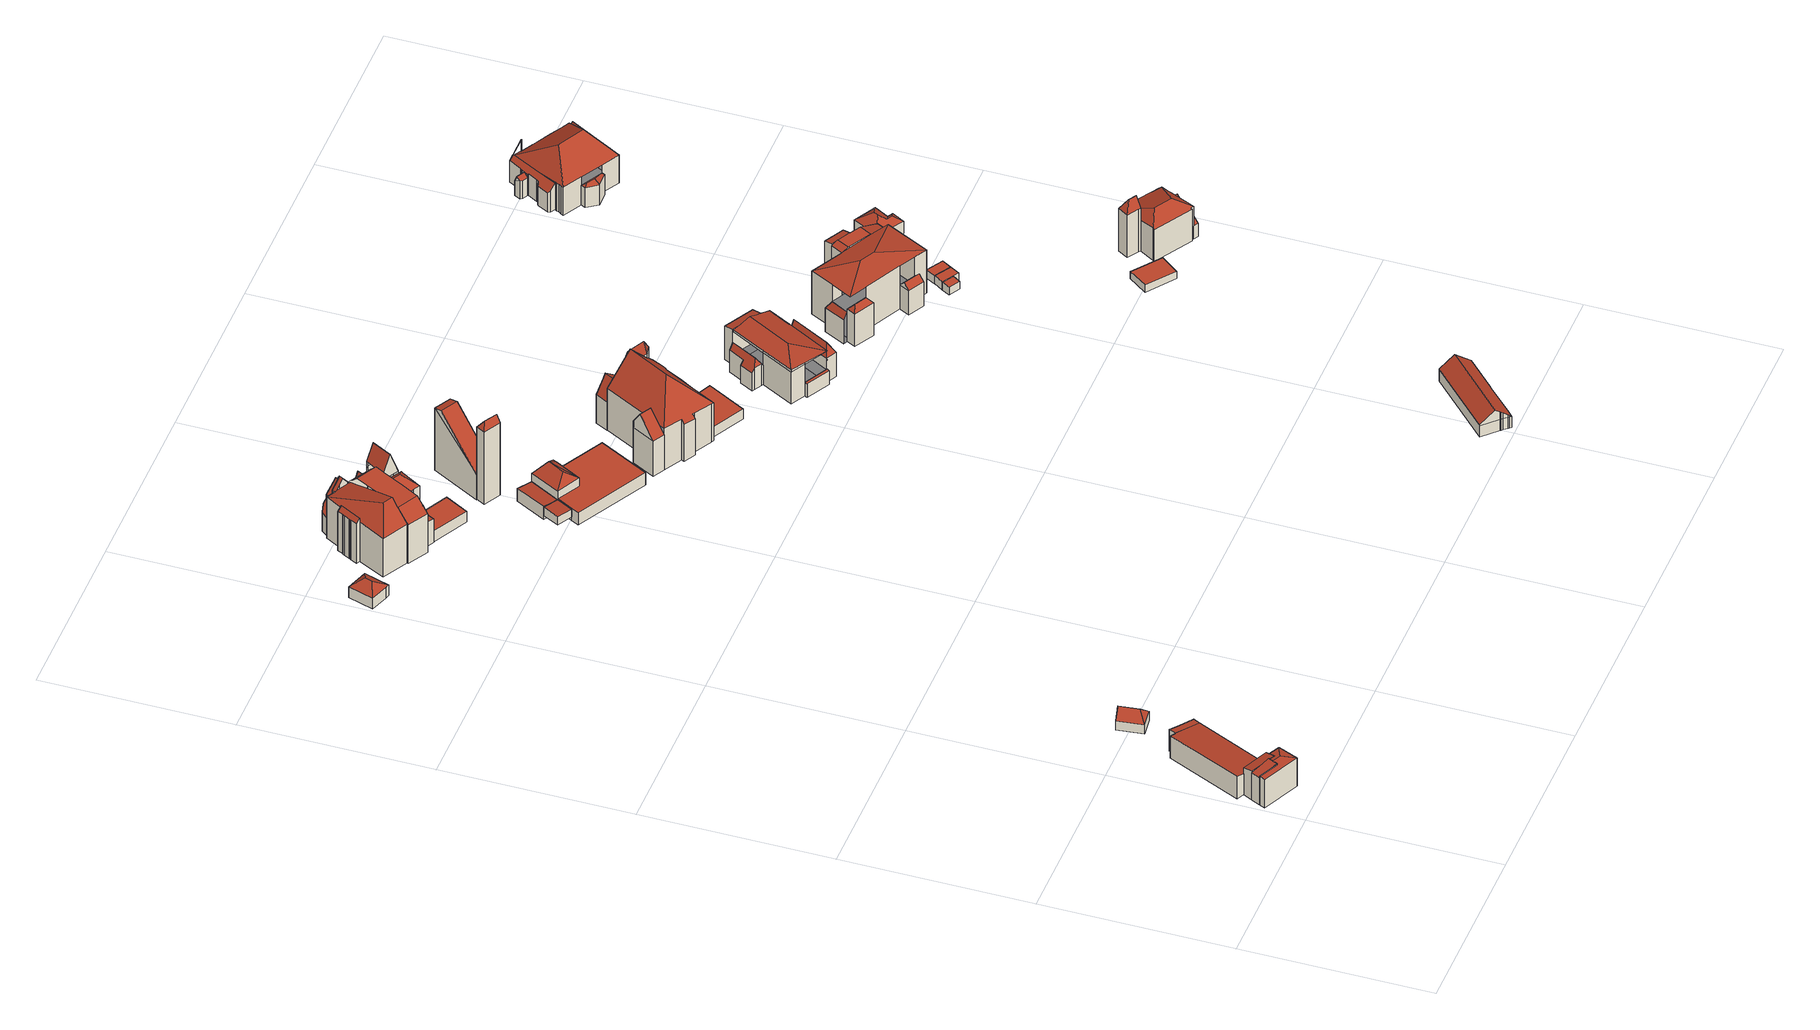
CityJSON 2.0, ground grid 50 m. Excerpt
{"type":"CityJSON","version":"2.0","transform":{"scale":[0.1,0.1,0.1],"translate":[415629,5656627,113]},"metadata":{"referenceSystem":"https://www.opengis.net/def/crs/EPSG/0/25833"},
"CityObjects":{
"building1":{"type":"Building","attributes":{"Dachtyp_tdc":"tdcFreeFormRoof","Gemeindeschluessel":14612000,"Dachneigung":12.45,"QualitaetDacherkennung":64,"Geometrietyp2DReferenz":"3000","measuredHeight":9.25,"function":"31001_9998","roofType":"5000"},"geometry":[{"type":"Solid","lod":"2","boundaries":[[[[0,1,2,3]],[[1,4,5,2]],[[4,6,7,5]],[[6,8,9,7]],[[8,10,11,9]],[[10,12,13,11]],[[12,14,15,13]],[[14,0,3,15]],[[14,12,16,17]],[[16,10,8,6,18,17]],[[14,17,18,4,1,0]],[[6,4,18]],[[12,10,16]],[[3,2,5,7,9,11,13,15]]]],"semantics":{"surfaces":[{"type":"WallSurface"},{"type":"RoofSurface"},{"type":"GroundSurface"}],"values":[[0,0,0,0,0,0,0,0,1,1,1,0,0,2]]}}]},
"building2":{"type":"Building","attributes":{"Gemeindeschluessel":14612000,"Geometrietyp2DReferenz":"3000","function":"31001_9998","roofType":"9999"},"children":["building2-1","building2-2","building2-3","building2-4"]},
"building2-1":{"type":"BuildingPart","attributes":{"Dachtyp_tdc":"tdcPolyFlatRoof","Dachneigung":11.92,"QualitaetDacherkennung":68,"Geometrietyp2DReferenz":"3000","measuredHeight":6.89,"roofType":"2100"},"parents":["building2"],"geometry":[{"type":"MultiSurface","lod":"2","boundaries":[[[19,20,21,22]],[[20,23,24,21]],[[23,25,26,24]],[[27,28,29,30]],[[28,31,32,29]],[[31,28,27,25,23,20,19]],[[22,21,24,26,30,29,32]]],"semantics":{"surfaces":[{"type":"WallSurface"},{"type":"RoofSurface"},{"type":"GroundSurface"}],"values":[0,0,0,0,0,1,2]}}]},
"building2-2":{"type":"BuildingPart","attributes":{"Dachtyp_tdc":"tdcPolyFlatRoof","Dachneigung":8.16,"QualitaetDacherkennung":62,"Geometrietyp2DReferenz":"3000","measuredHeight":9.21,"roofType":"2100"},"parents":["building2"],"geometry":[{"type":"MultiSurface","lod":"2","boundaries":[[[33,34,5,7,6]],[[34,35,2,5]],[[35,36,37,2]],[[35,34,33,38,36]],[[37,7,5,2]]],"semantics":{"surfaces":[{"type":"WallSurface"},{"type":"RoofSurface"},{"type":"GroundSurface"}],"values":[0,0,0,1,2]}}]},
"building2-3":{"type":"BuildingPart","attributes":{"Dachtyp_tdc":"tdcPolyFlatRoof","Dachneigung":11.84,"QualitaetDacherkennung":42,"Geometrietyp2DReferenz":"3000","measuredHeight":6.56,"roofType":"2100"},"parents":["building2"],"geometry":[{"type":"MultiSurface","lod":"2","boundaries":[[[39,40,41,26,25]],[[40,42,43,41]],[[42,44,45,43]],[[44,27,30,45]],[[27,44,42,40,39]],[[26,41,43,45,30]]],"semantics":{"surfaces":[{"type":"WallSurface"},{"type":"RoofSurface"},{"type":"GroundSurface"}],"values":[0,0,0,0,1,2]}}]},
"building2-4":{"type":"BuildingPart","attributes":{"Dachtyp_tdc":"tdcPolyFlatRoof","Dachneigung":13.19,"QualitaetDacherkennung":49,"Geometrietyp2DReferenz":"3000","measuredHeight":8.92,"roofType":"2100"},"parents":["building2"],"geometry":[{"type":"MultiSurface","lod":"2","boundaries":[[[46,47,19,22,37,36]],[[48,10,11,32,31]],[[10,8,9,11]],[[8,6,7,9]],[[6,8,10,48,47,46,38]],[[37,22,32,11,9,7]]],"semantics":{"surfaces":[{"type":"WallSurface"},{"type":"RoofSurface"},{"type":"GroundSurface"}],"values":[0,0,0,0,1,2]}}]},
"building3":{"type":"Building","attributes":{"Dachtyp_tdc":"tdcHipAndGableRoof","Gemeindeschluessel":14612000,"Dachneigung":43.03,"QualitaetDacherkennung":36,"Geometrietyp2DReferenz":"3000","measuredHeight":5.16,"function":"31001_9998","roofType":"5000"},"geometry":[{"type":"Solid","lod":"2","boundaries":[[[[49,50,51,52]],[[50,53,54,51]],[[53,55,56,54]],[[55,49,52,56]],[[53,50,57]],[[49,55,58]],[[50,49,58,57]],[[55,53,57,58]],[[52,51,54,56]]]],"semantics":{"surfaces":[{"type":"WallSurface"},{"type":"RoofSurface"},{"type":"GroundSurface"}],"values":[[0,0,0,0,1,0,1,1,2]]}}]},
"building4":{"type":"Building","attributes":{"Dachtyp_tdc":"tdcHipRoof","Gemeindeschluessel":14612000,"Dachneigung":31.73,"QualitaetDacherkennung":60,"Geometrietyp2DReferenz":"3000","measuredHeight":5.17,"function":"31001_9998","roofType":"3200"},"geometry":[{"type":"Solid","lod":"2","boundaries":[[[[59,60,61,62]],[[60,63,64,61]],[[63,65,66,64]],[[65,67,68,66]],[[67,59,62,68]],[[59,67,69]],[[65,63,60,70]],[[67,65,70,69]],[[60,59,69,70]],[[62,61,64,66,68]]]],"semantics":{"surfaces":[{"type":"WallSurface"},{"type":"RoofSurface"},{"type":"GroundSurface"}],"values":[[0,0,0,0,0,1,1,1,1,2]]}}]},
"building5":{"type":"Building","attributes":{"Gemeindeschluessel":14612000,"Geometrietyp2DReferenz":"3000","function":"31001_9998","roofType":"9999"},"children":["building5-1","building5-2","building5-3","building5-4","building5-5","building5-6","building5-7"]},
"building5-1":{"type":"BuildingPart","attributes":{"Dachtyp_tdc":"tdcGableRoof","Dachneigung":69.53,"QualitaetDacherkennung":12,"Geometrietyp2DReferenz":"3000","measuredHeight":19.55,"roofType":"3100"},"parents":["building5"],"geometry":[{"type":"MultiSurface","lod":"2","boundaries":[[[71,72,73]],[[71,74,75,72]],[[74,76,77,75]],[[76,78,79,77]],[[78,80,81,82,83,79]],[[84,85,80,78,76]],[[86,85,84,87,88,89,90]],[[71,88,87,74]],[[74,87,84,76]],[[80,85,86,91]],[[92,93,72,75,77,79,83]]],"semantics":{"surfaces":[{"type":"WallSurface"},{"type":"RoofSurface"},{"type":"GroundSurface"}],"values":[0,0,0,0,0,1,1,0,0,0,2]}}]},
"building5-2":{"type":"BuildingPart","attributes":{"Dachtyp_tdc":"tdcCutGableRoof","Dachneigung":0.706,"QualitaetDacherkennung":50,"Geometrietyp2DReferenz":"3000","measuredHeight":15.36,"roofType":"9999"},"parents":["building5"],"geometry":[{"type":"MultiSurface","lod":"2","boundaries":[[[94,95,96,97,98]],[[95,99,100,96]],[[99,101,102,100]],[[101,103,104,105,102]],[[106,107,108,109]],[[107,73,72,108]],[[110,89,111,73,107,106,112,113]],[[114,103,101,99,95,94,115]],[[113,116,117,118,114,115,119,120,110]],[[121,97,96,100,102,105,122,123,124,125,109,108,72,93,92,126]]],"semantics":{"surfaces":[{"type":"WallSurface"},{"type":"RoofSurface"},{"type":"GroundSurface"}],"values":[0,0,0,0,0,0,1,1,1,2]}}]},
"building5-3":{"type":"BuildingPart","attributes":{"Dachtyp_tdc":"tdcGableRoof","Dachneigung":50.79,"QualitaetDacherkennung":46,"Geometrietyp2DReferenz":"3000","measuredHeight":15.34,"roofType":"3100"},"parents":["building5"],"geometry":[{"type":"MultiSurface","lod":"2","boundaries":[[[127,128,129,130]],[[128,131,132,129]],[[131,133,134,132]],[[133,135,108,134]],[[135,136,106,109,108]],[[131,128,127,137,138]],[[138,139,140,112,136,135,133,131]],[[109,125,141,130,129,132,134,108]]],"semantics":{"surfaces":[{"type":"WallSurface"},{"type":"RoofSurface"},{"type":"GroundSurface"}],"values":[0,0,0,0,0,1,1,2]}}]},
"building5-4":{"type":"BuildingPart","attributes":{"Dachtyp_tdc":"tdcPolyFlatRoof","Dachneigung":2.62,"QualitaetDacherkennung":52,"Geometrietyp2DReferenz":"3000","measuredHeight":7.42,"roofType":"2100"},"parents":["building5"],"geometry":[{"type":"MultiSurface","lod":"2","boundaries":[[[142,143,96,144]],[[143,98,97,96]],[[145,142,144,146]],[[145,147,148,98,143,142]],[[144,96,97,121,126,146]]],"semantics":{"surfaces":[{"type":"WallSurface"},{"type":"RoofSurface"},{"type":"GroundSurface"}],"values":[0,0,0,1,2]}}]},
"building5-5":{"type":"BuildingPart","attributes":{"Dachtyp_tdc":"tdcPolyFlatRoof","Dachneigung":44.47,"QualitaetDacherkennung":53,"Geometrietyp2DReferenz":"3000","measuredHeight":13.18,"roofType":"2100"},"parents":["building5"],"geometry":[{"type":"MultiSurface","lod":"2","boundaries":[[[149,150,151]],[[152,153,154,155,156]],[[153,157,158,154]],[[157,159,160,158]],[[159,161,162,160]],[[161,163,164,162]],[[163,165,166,164]],[[165,167,168,166]],[[167,169,170,168]],[[169,149,151,170]],[[169,167,165,163,161,159,157,153,152,149]],[[151,155,154,158,160,162,164,166,168,170]]],"semantics":{"surfaces":[{"type":"WallSurface"},{"type":"RoofSurface"},{"type":"GroundSurface"}],"values":[0,0,0,0,0,0,0,0,0,0,1,2]}}]},
"building5-6":{"type":"BuildingPart","attributes":{"Dachtyp_tdc":"tdcHipAndGableRoof","Dachneigung":16.32,"QualitaetDacherkennung":38,"Geometrietyp2DReferenz":"3000","measuredHeight":16.94,"roofType":"5000"},"parents":["building5"],"geometry":[{"type":"MultiSurface","lod":"2","boundaries":[[[104,171,172,105]],[[171,156,155,172]],[[150,173,174,151]],[[173,175,176,174]],[[175,177,127,130,176]],[[173,150,156,171,178]],[[171,104,179,118,180,178]],[[180,116,181,182,139,183,137,177,175,173,178]],[[125,124,123,122,105,172,155,151,174,176,130,141]]],"semantics":{"surfaces":[{"type":"WallSurface"},{"type":"RoofSurface"},{"type":"GroundSurface"}],"values":[0,0,0,0,0,1,1,1,2]}}]},
"building5-7":{"type":"BuildingPart","attributes":{"Dachtyp_tdc":"tdcHipAndGableRoof","Dachneigung":44.19,"QualitaetDacherkennung":51,"Geometrietyp2DReferenz":"3000","measuredHeight":15.22,"roofType":"5000"},"parents":["building5"],"geometry":[{"type":"MultiSurface","lod":"2","boundaries":[[[82,184,185,83]],[[184,186,187,185]],[[186,188,189,187]],[[188,190,145,146,189]],[[188,191,192,193]],[[81,194,195,193,192]],[[190,188,193,195,196]],[[82,81,192,184]],[[184,192,191,186]],[[186,191,188]],[[83,185,187,189,146,126,92]]],"semantics":{"surfaces":[{"type":"WallSurface"},{"type":"RoofSurface"},{"type":"GroundSurface"}],"values":[0,0,0,0,1,1,1,0,0,0,2]}}]},
"building6":{"type":"Building","attributes":{"Dachtyp_tdc":"tdcPolyFlatRoof","Gemeindeschluessel":14612000,"Dachneigung":0,"QualitaetDacherkennung":77,"Geometrietyp2DReferenz":"3000","measuredHeight":3.38,"function":"31001_9998","roofType":"1000"},"geometry":[{"type":"Solid","lod":"2","boundaries":[[[[197,198,199,200]],[[198,201,202,199]],[[201,203,204,202]],[[203,205,206,204]],[[205,197,200,206]],[[205,203,201,198,197]],[[200,199,202,204,206]]]],"semantics":{"surfaces":[{"type":"WallSurface"},{"type":"RoofSurface"},{"type":"GroundSurface"}],"values":[[0,0,0,0,0,1,2]]}}]},
"building7":{"type":"Building","attributes":{"Dachtyp_tdc":"tdcPolyFlatRoof","Gemeindeschluessel":14612000,"Dachneigung":3.01,"QualitaetDacherkennung":54,"Geometrietyp2DReferenz":"3000","measuredHeight":2.58,"function":"31001_9998","roofType":"2100"},"geometry":[{"type":"Solid","lod":"2","boundaries":[[[[207,208,209,210]],[[208,211,212,209]],[[211,213,214,212]],[[213,207,210,214]],[[213,211,208,207]],[[210,209,212,214]]]],"semantics":{"surfaces":[{"type":"WallSurface"},{"type":"RoofSurface"},{"type":"GroundSurface"}],"values":[[0,0,0,0,1,2]]}}]},
"building8":{"type":"Building","attributes":{"Gemeindeschluessel":14612000,"Geometrietyp2DReferenz":"3000","function":"31001_9998","roofType":"9999"},"children":["building8-1","building8-2"]},
"building8-1":{"type":"BuildingPart","attributes":{"Dachtyp_tdc":"tdcGableRoof","Dachneigung":63.78,"QualitaetDacherkennung":13,"Geometrietyp2DReferenz":"3000","measuredHeight":8.14,"roofType":"3100"},"parents":["building8"],"geometry":[{"type":"MultiSurface","lod":"2","boundaries":[[[215,216,217,218]],[[216,219,220,217]],[[219,221,222,220]],[[221,223,77,222]],[[223,224,225,77]],[[224,226,75,225]],[[226,227,72,75]],[[227,228,229,72]],[[224,223,221,219]],[[219,216,215,228,227,226,224]],[[229,218,217,220,222,77,225,75,72]]],"semantics":{"surfaces":[{"type":"WallSurface"},{"type":"RoofSurface"},{"type":"GroundSurface"}],"values":[0,0,0,0,0,0,0,0,1,1,2]}}]},
"building8-2":{"type":"BuildingPart","attributes":{"Dachtyp_tdc":"tdcFreeFormRoof","Dachneigung":56.86,"QualitaetDacherkennung":1,"Geometrietyp2DReferenz":"3000","measuredHeight":12.58,"roofType":"5000"},"parents":["building8"],"geometry":[{"type":"MultiSurface","lod":"2","boundaries":[[[230,231,232,233]],[[231,234,215,218,232]],[[235,236,108,229,228]],[[236,237,134,108]],[[237,238,239,134]],[[238,240,129,239]],[[240,241,130,129]],[[241,242,176,130]],[[242,243,244,176]],[[243,245,246,244]],[[245,247,248,246]],[[247,249,250,248]],[[249,251,252,250]],[[251,253,254,252]],[[253,255,256,254]],[[255,257,258,256]],[[257,259,260,258]],[[259,261,262,260]],[[261,230,233,262]],[[257,255,253,251,249,247,245,243,242,241,240,238]],[[238,237,236,235,234,231,230,261,259,257]],[[233,232,218,229,108,134,239,129,130,176,244,246,248,250,252,254,256,258,260,262]]],"semantics":{"surfaces":[{"type":"WallSurface"},{"type":"RoofSurface"},{"type":"GroundSurface"}],"values":[0,0,0,0,0,0,0,0,0,0,0,0,0,0,0,0,0,0,0,1,1,2]}}]},
"building9":{"type":"Building","attributes":{"Dachtyp_tdc":"tdcPolyFlatRoof","Gemeindeschluessel":14612000,"Dachneigung":4.64,"QualitaetDacherkennung":50,"Geometrietyp2DReferenz":"3000","measuredHeight":3.88,"function":"31001_9998","roofType":"2100"},"geometry":[{"type":"Solid","lod":"2","boundaries":[[[[263,264,265,266]],[[264,267,268,265]],[[267,269,270,268]],[[269,263,266,270]],[[269,267,264,263]],[[266,265,268,270]]]],"semantics":{"surfaces":[{"type":"WallSurface"},{"type":"RoofSurface"},{"type":"GroundSurface"}],"values":[[0,0,0,0,1,2]]}}]},
"building10":{"type":"Building","attributes":{"Dachtyp_tdc":"tdcFreeFormRoof","Gemeindeschluessel":14612000,"Dachneigung":56.1,"QualitaetDacherkennung":9,"Geometrietyp2DReferenz":"3000","measuredHeight":24.21,"function":"31001_9998","roofType":"5000"},"geometry":[{"type":"Solid","lod":"2","boundaries":[[[[271,272,273,274]],[[272,275,276,273]],[[275,277,278,276]],[[277,271,274,278]],[[279,280,277,275]],[[279,275,272]],[[280,279,272,271]],[[280,271,277]],[[274,273,276,278]]]],"semantics":{"surfaces":[{"type":"WallSurface"},{"type":"RoofSurface"},{"type":"GroundSurface"}],"values":[[0,0,0,0,1,0,1,1,2]]}}]},
"building11":{"type":"Building","attributes":{"Dachtyp_tdc":"tdcFreeFormRoof","Gemeindeschluessel":14612000,"Dachneigung":34.62,"QualitaetDacherkennung":81,"Geometrietyp2DReferenz":"3000","measuredHeight":8.63,"function":"31001_9998","roofType":"5000"},"geometry":[{"type":"Solid","lod":"2","boundaries":[[[[281,282,270,266]],[[282,283,284,270]],[[283,285,286,284]],[[285,287,288,286]],[[287,281,266,288]],[[283,282,289]],[[287,290,281]],[[290,289,282,281]],[[289,285,283]],[[289,287,285]],[[287,289,290]],[[266,270,284,286,288]]]],"semantics":{"surfaces":[{"type":"WallSurface"},{"type":"RoofSurface"},{"type":"GroundSurface"}],"values":[[0,0,0,0,0,1,1,1,1,1,1,2]]}}]},
"building12":{"type":"Building","attributes":{"Dachtyp_tdc":"tdcPolyFlatRoof","Gemeindeschluessel":14612000,"Dachneigung":0,"QualitaetDacherkennung":87,"Geometrietyp2DReferenz":"3000","measuredHeight":3.81,"function":"31001_9998","roofType":"1000"},"geometry":[{"type":"Solid","lod":"2","boundaries":[[[[291,292,293,294]],[[292,295,296,293]],[[295,297,298,296]],[[297,299,300,298]],[[299,301,302,300]],[[301,303,304,302]],[[303,291,294,304]],[[303,301,299,297,295,292,291]],[[294,293,296,298,300,302,304]]]],"semantics":{"surfaces":[{"type":"WallSurface"},{"type":"RoofSurface"},{"type":"GroundSurface"}],"values":[[0,0,0,0,0,0,0,1,2]]}}]},
"building13":{"type":"Building","attributes":{"Dachtyp_tdc":"tdcGableRoof","Gemeindeschluessel":14612000,"Dachneigung":44.16,"QualitaetDacherkennung":6,"Geometrietyp2DReferenz":"3000","measuredHeight":19.71,"function":"31001_9998","roofType":"3100"},"geometry":[{"type":"Solid","lod":"2","boundaries":[[[[305,306,307,308]],[[306,309,310,307]],[[309,311,312,310]],[[311,305,308,312]],[[309,306,313]],[[305,311,314]],[[306,305,314,313]],[[311,309,313,314]],[[308,307,310,312]]]],"semantics":{"surfaces":[{"type":"WallSurface"},{"type":"RoofSurface"},{"type":"GroundSurface"}],"values":[[0,0,0,0,0,0,1,1,2]]}}]},
"building14":{"type":"Building","attributes":{"Gemeindeschluessel":14612000,"Geometrietyp2DReferenz":"3000","function":"31001_9998","roofType":"9999"},"children":["building14-1","building14-2"]},
"building14-1":{"type":"BuildingPart","attributes":{"Dachtyp_tdc":"tdcGableRoof","Dachneigung":48.85,"QualitaetDacherkennung":48,"Geometrietyp2DReferenz":"3000","measuredHeight":16.24,"roofType":"3100"},"parents":["building14"],"geometry":[{"type":"MultiSurface","lod":"2","boundaries":[[[315,316,317,318]],[[316,319,320,317]],[[319,321,322,320]],[[323,324,325,326]],[[324,316,315,327,325]],[[319,323,326,321]],[[316,324,323,319]],[[322,318,317,320]]],"semantics":{"surfaces":[{"type":"WallSurface"},{"type":"RoofSurface"},{"type":"GroundSurface"}],"values":[0,0,0,1,1,0,0,2]}}]},
"building14-2":{"type":"BuildingPart","attributes":{"Dachtyp_tdc":"tdcHipAndGableRoof","Dachneigung":46.84,"QualitaetDacherkennung":44,"Geometrietyp2DReferenz":"3000","measuredHeight":20.77,"roofType":"5000"},"parents":["building14"],"geometry":[{"type":"MultiSurface","lod":"2","boundaries":[[[328,329,330,331]],[[329,332,333,330]],[[332,334,335,333]],[[334,336,337,335]],[[336,338,339,337]],[[338,340,341,339]],[[340,342,343,341]],[[342,344,345,343]],[[344,346,347,345]],[[346,348,349,347]],[[348,350,351,349]],[[350,352,353,351]],[[352,354,355,353]],[[354,356,357,355]],[[356,358,359,357]],[[358,360,361,359]],[[360,362,363,361]],[[362,364,365,363]],[[364,366,318,365]],[[366,315,318]],[[326,328,331,322,321]],[[366,364,362,360,358,356,354,352,367]],[[352,350,348,346,344,342,340,338,336,334,332,329,367]],[[329,328,326,327,366,367]],[[331,330,333,335,337,339,341,343,345,347,349,351,353,355,357,359,361,363,365,318,322]]],"semantics":{"surfaces":[{"type":"WallSurface"},{"type":"RoofSurface"},{"type":"GroundSurface"}],"values":[0,0,0,0,0,0,0,0,0,0,0,0,0,0,0,0,0,0,0,0,0,1,1,1,2]}}]},
"building15":{"type":"Building","attributes":{"Dachtyp_tdc":"tdcPolyFlatRoof","Gemeindeschluessel":14612000,"Dachneigung":0,"QualitaetDacherkennung":70,"Geometrietyp2DReferenz":"3000","measuredHeight":3,"function":"31001_9998","roofType":"1000"},"geometry":[{"type":"Solid","lod":"2","boundaries":[[[[368,369,370,371]],[[369,372,373,370]],[[372,374,375,373]],[[374,376,377,375]],[[376,368,371,377]],[[376,374,372,369,368]],[[371,370,373,375,377]]]],"semantics":{"surfaces":[{"type":"WallSurface"},{"type":"RoofSurface"},{"type":"GroundSurface"}],"values":[[0,0,0,0,0,1,2]]}}]},
"building16":{"type":"Building","attributes":{"Gemeindeschluessel":14612000,"Geometrietyp2DReferenz":"3000","function":"31001_9998","roofType":"9999"},"children":["building16-1","building16-2","building16-3"]},
"building16-1":{"type":"BuildingPart","attributes":{"Dachtyp_tdc":"tdcGableRoof","Dachneigung":60.28,"QualitaetDacherkennung":3,"Geometrietyp2DReferenz":"3000","measuredHeight":13.81,"roofType":"3100"},"parents":["building16"],"geometry":[{"type":"MultiSurface","lod":"2","boundaries":[[[378,379,380,381,382]],[[383,384,385,386,387,388,389,390]],[[378,391,384,383]],[[391,392,385,384]],[[392,393,386,385]],[[393,382,387,386]],[[382,381,394,388,387]],[[379,378,383,390]],[[382,393,392,391,378]]],"semantics":{"surfaces":[{"type":"RoofSurface"},{"type":"GroundSurface"},{"type":"WallSurface"}],"values":[0,1,2,2,2,2,2,2,0]}}]},
"building16-2":{"type":"BuildingPart","attributes":{"Dachtyp_tdc":"tdcPolyFlatRoof","Dachneigung":0,"QualitaetDacherkennung":49,"Geometrietyp2DReferenz":"3000","measuredHeight":2.97,"roofType":"1000"},"parents":["building16"],"geometry":[{"type":"MultiSurface","lod":"2","boundaries":[[[395,396,397,398]],[[396,399,400,397]],[[399,401,402,400]],[[394,395,398,388]],[[394,403,401,399,396,395]],[[398,397,400,402,389,388]]],"semantics":{"surfaces":[{"type":"WallSurface"},{"type":"RoofSurface"},{"type":"GroundSurface"}],"values":[0,0,0,0,1,2]}}]},
"building16-3":{"type":"BuildingPart","attributes":{"Dachtyp_tdc":"tdcFreeFormRoof","Dachneigung":77.45,"QualitaetDacherkennung":6,"Geometrietyp2DReferenz":"3000","measuredHeight":19.81,"roofType":"5000"},"parents":["building16"],"geometry":[{"type":"MultiSurface","lod":"2","boundaries":[[[404,405,406,402,401]],[[405,407,379,390,406]],[[408,409,407]],[[410,408,407,405]],[[410,405,404]],[[408,410,404,409]],[[402,406,390,389]]],"semantics":{"surfaces":[{"type":"WallSurface"},{"type":"RoofSurface"},{"type":"GroundSurface"}],"values":[0,0,1,1,1,1,2]}}]},
"building17":{"type":"Building","attributes":{"Dachtyp_tdc":"tdcFreeFormRoof","Gemeindeschluessel":14612000,"Dachneigung":37.21,"QualitaetDacherkennung":78,"Geometrietyp2DReferenz":"3000","measuredHeight":6.76,"function":"31001_9998","roofType":"5000"},"geometry":[{"type":"Solid","lod":"2","boundaries":[[[[411,412,413,414]],[[412,415,416,413]],[[415,417,418,416]],[[417,419,420,418]],[[419,421,422,420]],[[421,423,424,422]],[[423,425,426,424]],[[425,427,428,426]],[[427,429,430,428]],[[429,431,432,430]],[[431,433,434,432]],[[433,435,436,434]],[[435,411,414,436]],[[437,438,439,440]],[[412,440,439,441,442,443,444,445,423,421,419,417,415]],[[423,445,425]],[[425,445,444,427]],[[427,444,443,429]],[[429,443,442,431]],[[431,442,441,433]],[[433,441,439,438,435]],[[435,438,437,411]],[[411,437,440,412]],[[414,413,416,418,420,422,424,426,428,430,432,434,436]]]],"semantics":{"surfaces":[{"type":"WallSurface"},{"type":"RoofSurface"},{"type":"GroundSurface"}],"values":[[0,0,0,0,0,0,0,0,0,0,0,0,0,1,1,0,0,0,0,0,0,0,0,2]]}}]},
"building18":{"type":"Building","attributes":{"Gemeindeschluessel":14612000,"Geometrietyp2DReferenz":"3000","function":"31001_9998","roofType":"9999"},"children":["building18-1","building18-2","building18-3","building18-4","building18-5"]},
"building18-1":{"type":"BuildingPart","attributes":{"Dachtyp_tdc":"tdcFreeFormRoof","Dachneigung":57.48,"QualitaetDacherkennung":13,"Geometrietyp2DReferenz":"3000","measuredHeight":8.38,"roofType":"5000"},"parents":["building18"],"geometry":[{"type":"MultiSurface","lod":"2","boundaries":[[[446,447,448,449]],[[447,450,451,448]],[[450,452,453,451]],[[452,454,455,453]],[[454,456,457,455]],[[456,458,459,457]],[[458,460,461,459]],[[460,462,463,461]],[[462,464,465,463]],[[464,466,467,465]],[[460,458,456,454,452,450,468]],[[450,447,468]],[[447,446,466,464,462,460,468]],[[467,449,448,451,453,455,457,459,461,463,465]]],"semantics":{"surfaces":[{"type":"WallSurface"},{"type":"RoofSurface"},{"type":"GroundSurface"}],"values":[0,0,0,0,0,0,0,0,0,0,1,1,1,2]}}]},
"building18-2":{"type":"BuildingPart","attributes":{"Dachtyp_tdc":"tdcFreeFormRoof","Dachneigung":61.52,"QualitaetDacherkennung":17,"Geometrietyp2DReferenz":"3000","measuredHeight":10.3,"roofType":"5000"},"parents":["building18"],"geometry":[{"type":"MultiSurface","lod":"2","boundaries":[[[469,470,471,472]],[[470,473,474,471]],[[475,476,477,478]],[[476,469,472,477]],[[473,479,473,470,480]],[[470,469,476,480]],[[476,475,473,480]],[[472,471,474,481,474,478,477]]],"semantics":{"surfaces":[{"type":"WallSurface"},{"type":"RoofSurface"},{"type":"GroundSurface"}],"values":[0,0,0,0,1,1,1,2]}}]},
"building18-3":{"type":"BuildingPart","attributes":{"Dachtyp_tdc":"tdcPolyFlatRoof","Dachneigung":14.45,"QualitaetDacherkennung":55,"Geometrietyp2DReferenz":"3000","measuredHeight":10.91,"roofType":"2100"},"parents":["building18"],"geometry":[{"type":"MultiSurface","lod":"2","boundaries":[[[482,483,467,465,484]],[[485,486,487,488,483,482]],[[489,490,484,465,464]],[[490,485,482,484]],[[490,489,491,492,486,485]]],"semantics":{"surfaces":[{"type":"GroundSurface"},{"type":"WallSurface"},{"type":"RoofSurface"}],"values":[0,1,1,1,2]}}]},
"building18-4":{"type":"BuildingPart","attributes":{"Dachtyp_tdc":"tdcHipAndGableRoof","Dachneigung":14.98,"QualitaetDacherkennung":64,"Geometrietyp2DReferenz":"3000","measuredHeight":11.48,"roofType":"5000"},"parents":["building18"],"geometry":[{"type":"MultiSurface","lod":"2","boundaries":[[[493,494,495,496,497]],[[494,498,446,449,495]],[[488,499,500,483]],[[499,501,478,500]],[[501,502,475,478]],[[503,504,505,506]],[[502,507,487,492,508,506,505]],[[509,503,506,508,491,510]],[[494,503,509,498]],[[498,509,510,511]],[[488,487,507,499]],[[499,507,502,501]],[[493,504,503,494]],[[505,504,493]],[[481,496,495,449,467,483,500,478,474]]],"semantics":{"surfaces":[{"type":"WallSurface"},{"type":"RoofSurface"},{"type":"GroundSurface"}],"values":[0,0,0,0,0,1,1,1,0,0,0,0,0,0,2]}}]},
"building18-5":{"type":"BuildingPart","attributes":{"Dachtyp_tdc":"tdcPolyFlatRoof","Dachneigung":0,"QualitaetDacherkennung":0,"Geometrietyp2DReferenz":"3000","measuredHeight":4.12,"roofType":"9999"},"parents":["building18"],"geometry":[{"type":"MultiSurface","lod":"2","boundaries":[[[512,513,497,514]],[[514,497,496,515]],[[513,512,516,481]],[[512,514,515,516]],[[515,496,481,516]],[[481,496,497,513]]],"semantics":{"surfaces":[{"type":"RoofSurface"},{"type":"WallSurface"},{"type":"GroundSurface"},{"type":"ClosureSurface","isClosure":"1","QuelleClosure":"LoD1Solid"}],"values":[0,1,1,1,2,3]}}]},
"building19":{"type":"Building","attributes":{"Gemeindeschluessel":14612000,"Geometrietyp2DReferenz":"3000","function":"31001_9998","roofType":"9999"},"children":["building19-1","building19-2","building19-3","building19-4","building19-5","building19-6"]},
"building19-1":{"type":"BuildingPart","attributes":{"Dachtyp_tdc":"tdcFreeFormRoof","Dachneigung":49.77,"QualitaetDacherkennung":8,"Geometrietyp2DReferenz":"3000","measuredHeight":11.62,"roofType":"5000"},"parents":["building19"],"geometry":[{"type":"MultiSurface","lod":"2","boundaries":[[[517,518,519,520,521]],[[522,523,518,517]],[[523,524,519,518]],[[524,525,526,527,520,519]],[[528,525,524]],[[529,528,524,523]],[[529,523,522]],[[528,529,522,530,525]]],"semantics":{"surfaces":[{"type":"GroundSurface"},{"type":"WallSurface"},{"type":"RoofSurface"}],"values":[0,1,1,1,2,2,2,2]}}]},
"building19-2":{"type":"BuildingPart","attributes":{"Dachtyp_tdc":"tdcFreeFormRoof","Dachneigung":60.69,"QualitaetDacherkennung":13,"Geometrietyp2DReferenz":"3000","measuredHeight":9.3,"roofType":"5000"},"parents":["building19"],"geometry":[{"type":"MultiSurface","lod":"2","boundaries":[[[531,532,533,534]],[[532,535,536,533]],[[537,535,532]],[[538,537,532,531]],[[537,538,526,539,535]],[[521,520,534,533,536]]],"semantics":{"surfaces":[{"type":"WallSurface"},{"type":"RoofSurface"},{"type":"GroundSurface"}],"values":[0,0,1,1,1,2]}}]},
"building19-3":{"type":"BuildingPart","attributes":{"Dachtyp_tdc":"tdcCutGableRoof","Dachneigung":2.76,"QualitaetDacherkennung":31,"Geometrietyp2DReferenz":"3000","measuredHeight":13.89,"roofType":"9999"},"parents":["building19"],"geometry":[{"type":"MultiSurface","lod":"2","boundaries":[[[540,541,542,543]],[[544,545,546,547]],[[545,548,549,546]],[[545,550,551,552,548]],[[541,540,553,554,555]],[[556,551,550,557,558,554,553]],[[544,557,550,545]],[[549,543,542,547,546]]],"semantics":{"surfaces":[{"type":"WallSurface"},{"type":"RoofSurface"},{"type":"GroundSurface"}],"values":[0,0,0,1,1,1,0,2]}}]},
"building19-4":{"type":"BuildingPart","attributes":{"Dachtyp_tdc":"tdcFreeFormRoof","Dachneigung":48.07,"QualitaetDacherkennung":9,"Geometrietyp2DReferenz":"3000","measuredHeight":9.09,"roofType":"5000"},"parents":["building19"],"geometry":[{"type":"MultiSurface","lod":"2","boundaries":[[[559,560,561,562]],[[560,563,564,561]],[[563,565,566,564]],[[567,565,563]],[[568,567,563,560]],[[568,560,559]],[[567,568,559,565]],[[562,561,564,566]]],"semantics":{"surfaces":[{"type":"WallSurface"},{"type":"RoofSurface"},{"type":"GroundSurface"}],"values":[0,0,0,0,1,0,1,2]}}]},
"building19-5":{"type":"BuildingPart","attributes":{"Dachtyp_tdc":"tdcHipRoof","Dachneigung":14.18,"QualitaetDacherkennung":47,"Geometrietyp2DReferenz":"3000","measuredHeight":14.96,"roofType":"3200"},"parents":["building19"],"geometry":[{"type":"MultiSurface","lod":"2","boundaries":[[[569,570,522,517,566,565]],[[571,572,573,536,535]],[[572,540,543,573]],[[574,575,576,549,548]],[[577,570,569,578,575,579,580]],[[574,552,540,572,580,579]],[[562,566,517,521,536,573,543,549,576]],[[575,578,559,562,576]],[[572,571,577,580]],[[575,574,579]]],"semantics":{"surfaces":[{"type":"WallSurface"},{"type":"RoofSurface"},{"type":"GroundSurface"}],"values":[0,0,0,0,1,1,2,0,1,1]}}]},
"building19-6":{"type":"BuildingPart","attributes":{"Dachtyp_tdc":"tdcPolyFlatRoof","Dachneigung":13.92,"QualitaetDacherkennung":50,"Geometrietyp2DReferenz":"3000","measuredHeight":13.87,"roofType":"2100"},"parents":["building19"],"geometry":[{"type":"MultiSurface","lod":"2","boundaries":[[[581,582,557,544,547,583]],[[584,585,586,542,541]],[[585,581,583,586]],[[585,584,555,558,582,581]],[[583,547,542,586]]],"semantics":{"surfaces":[{"type":"WallSurface"},{"type":"RoofSurface"},{"type":"GroundSurface"}],"values":[0,0,0,1,2]}}]},
"building20":{"type":"Building","attributes":{"Dachtyp_tdc":"tdcPolyFlatRoof","Gemeindeschluessel":14612000,"Dachneigung":0,"QualitaetDacherkennung":50,"Geometrietyp2DReferenz":"3000","measuredHeight":2.5,"function":"31001_9998","roofType":"1000"},"geometry":[{"type":"Solid","lod":"2","boundaries":[[[[587,588,589,590]],[[588,591,592,589]],[[591,593,594,592]],[[593,587,590,594]],[[593,591,588,587]],[[590,589,592,594]]]],"semantics":{"surfaces":[{"type":"WallSurface"},{"type":"RoofSurface"},{"type":"GroundSurface"}],"values":[[0,0,0,0,1,2]]}}]},
"building21":{"type":"Building","attributes":{"Dachtyp_tdc":"tdcPolyFlatRoof","Gemeindeschluessel":14612000,"Dachneigung":0,"QualitaetDacherkennung":74,"Geometrietyp2DReferenz":"3000","measuredHeight":2.44,"function":"31001_9998","roofType":"1000"},"geometry":[{"type":"Solid","lod":"2","boundaries":[[[[595,596,597,589]],[[596,598,599,597]],[[598,600,601,599]],[[600,602,592,601]],[[602,595,589,592]],[[602,600,598,596,595]],[[589,597,599,601,592]]]],"semantics":{"surfaces":[{"type":"WallSurface"},{"type":"RoofSurface"},{"type":"GroundSurface"}],"values":[[0,0,0,0,0,1,2]]}}]},
"building22":{"type":"Building","attributes":{"Dachtyp_tdc":"tdcPolyFlatRoof","Gemeindeschluessel":14612000,"Dachneigung":0,"QualitaetDacherkennung":65,"Geometrietyp2DReferenz":"3000","measuredHeight":2.24,"function":"31001_9998","roofType":"1000"},"geometry":[{"type":"Solid","lod":"2","boundaries":[[[[603,604,605,606]],[[604,607,608,605]],[[607,609,610,608]],[[609,603,606,610]],[[609,607,604,603]],[[606,605,608,610]]]],"semantics":{"surfaces":[{"type":"WallSurface"},{"type":"RoofSurface"},{"type":"GroundSurface"}],"values":[[0,0,0,0,1,2]]}}]},
"building23":{"type":"Building","attributes":{"Dachtyp_tdc":"tdcPolyFlatRoof","Gemeindeschluessel":14612000,"Dachneigung":0,"QualitaetDacherkennung":77,"Geometrietyp2DReferenz":"3000","measuredHeight":2.54,"function":"31001_9998","roofType":"1000"},"geometry":[{"type":"Solid","lod":"2","boundaries":[[[[611,612,613,614]],[[612,615,616,613]],[[615,617,618,616]],[[617,611,614,618]],[[617,615,612,611]],[[614,613,616,618]]]],"semantics":{"surfaces":[{"type":"WallSurface"},{"type":"RoofSurface"},{"type":"GroundSurface"}],"values":[[0,0,0,0,1,2]]}}]},
"building24":{"type":"Building","attributes":{"Gemeindeschluessel":14612000,"Geometrietyp2DReferenz":"3000","function":"31001_9998","roofType":"9999"},"children":["building24-1","building24-2","building24-3","building24-4"]},
"building24-1":{"type":"BuildingPart","attributes":{"Dachtyp_tdc":"tdcFreeFormRoof","Dachneigung":45.58,"QualitaetDacherkennung":9,"Geometrietyp2DReferenz":"3000","measuredHeight":5.17,"roofType":"5000"},"parents":["building24"],"geometry":[{"type":"MultiSurface","lod":"2","boundaries":[[[619,620,621,622]],[[620,623,624,621]],[[623,625,626,624]],[[627,625,623]],[[628,627,623,620]],[[628,620,619]],[[627,628,619,625]],[[622,621,624,626]]],"semantics":{"surfaces":[{"type":"WallSurface"},{"type":"RoofSurface"},{"type":"GroundSurface"}],"values":[0,0,0,1,1,1,1,2]}}]},
"building24-2":{"type":"BuildingPart","attributes":{"Dachtyp_tdc":"tdcGableRoof","Dachneigung":37.15,"QualitaetDacherkennung":2,"Geometrietyp2DReferenz":"3000","measuredHeight":9.19,"roofType":"3100"},"parents":["building24"],"geometry":[{"type":"MultiSurface","lod":"2","boundaries":[[[629,630,631,632]],[[630,633,634,631]],[[633,635,636,634]],[[635,637,638,636]],[[637,639,640,638]],[[641,642,643,644]],[[642,629,632,643]],[[645,646,639,637,635,633,630]],[[630,629,642,641,647,645]],[[632,631,634,636,638,640,648,644,643]]],"semantics":{"surfaces":[{"type":"WallSurface"},{"type":"RoofSurface"},{"type":"GroundSurface"}],"values":[0,0,0,0,0,0,0,1,1,2]}}]},
"building24-3":{"type":"BuildingPart","attributes":{"Dachtyp_tdc":"tdcFreeFormRoof","Dachneigung":60.14,"QualitaetDacherkennung":6,"Geometrietyp2DReferenz":"3000","measuredHeight":16.04,"roofType":"5000"},"parents":["building24"],"geometry":[{"type":"MultiSurface","lod":"2","boundaries":[[[649,650,651,652]],[[650,653,654,651]],[[653,655,656,654]],[[655,657,658,656]],[[657,659,658]],[[660,661,662]],[[660,649,652,661]],[[663,657,655,653,664]],[[653,650,664]],[[650,649,660,663,664]],[[652,651,654,656,658,665,661]]],"semantics":{"surfaces":[{"type":"WallSurface"},{"type":"RoofSurface"},{"type":"GroundSurface"}],"values":[0,0,0,0,0,0,0,1,1,1,2]}}]},
"building24-4":{"type":"BuildingPart","attributes":{"Dachtyp_tdc":"tdcHipRoof","Dachneigung":25.11,"QualitaetDacherkennung":30,"Geometrietyp2DReferenz":"3000","measuredHeight":12.41,"roofType":"3200"},"parents":["building24"],"geometry":[{"type":"MultiSurface","lod":"2","boundaries":[[[666,667,668,626]],[[667,669,670,668]],[[669,671,641,644,670]],[[672,673,674,640,639]],[[673,675,676,674]],[[675,677,678,676]],[[677,679,680,678]],[[679,662,661,680]],[[659,681,682,658]],[[681,683,619,622,682]],[[666,626,625]],[[681,659,684,662,679,685]],[[672,646,686,647,671,669,687]],[[679,677,675,673,672,687,685]],[[669,667,666,683,681,685,687]],[[668,670,644,648,640,674,676,678,680,661,665,658,682,622,626]]],"semantics":{"surfaces":[{"type":"WallSurface"},{"type":"RoofSurface"},{"type":"GroundSurface"}],"values":[0,0,0,0,0,0,0,0,0,0,0,1,1,1,1,2]}}]},
"building25":{"type":"Building","attributes":{"Dachtyp_tdc":"tdcFreeFormRoof","Gemeindeschluessel":14612000,"Dachneigung":35.89,"QualitaetDacherkennung":77,"Geometrietyp2DReferenz":"3000","measuredHeight":6.06,"function":"31001_9998","roofType":"5000"},"geometry":[{"type":"Solid","lod":"2","boundaries":[[[[688,689,690,691]],[[689,692,693,690]],[[692,694,695,693]],[[694,696,697,695]],[[696,698,699,697]],[[698,688,691,699]],[[700,701,698,696]],[[702,703,700,696,694]],[[702,694,692]],[[703,702,692,689]],[[701,700,703,689,688]],[[701,688,698]],[[691,690,693,695,697,699]]]],"semantics":{"surfaces":[{"type":"WallSurface"},{"type":"RoofSurface"},{"type":"GroundSurface"}],"values":[[0,0,0,0,0,0,1,1,1,1,1,1,2]]}}]},
"building26":{"type":"Building","attributes":{"Gemeindeschluessel":14612000,"Geometrietyp2DReferenz":"3000","function":"31001_9998","roofType":"9999"},"children":["building26-1","building26-2","building26-3","building26-4","building26-5"]},
"building26-1":{"type":"BuildingPart","attributes":{"Dachtyp_tdc":"tdcPolyFlatRoof","Dachneigung":49.19,"QualitaetDacherkennung":26,"Geometrietyp2DReferenz":"3000","measuredHeight":10.97,"roofType":"2100"},"parents":["building26"],"geometry":[{"type":"MultiSurface","lod":"2","boundaries":[[[704,705,706,707]],[[705,708,709,706]],[[708,710,711,709]],[[712,713,714,715,716]],[[717,718,719,720]],[[718,721,722,719]],[[721,723,724,722]],[[723,725,726,724]],[[725,727,728,726]],[[727,729,730,728]],[[729,731,732,730]],[[731,733,734,735,732]],[[733,731,729,727,725,723,721,718,717,736,737,713,712,737,710,708,705,704]],[[706,709,711,738,716,715,738,720,719,722,724,726,728,730,732,735]]],"semantics":{"surfaces":[{"type":"WallSurface"},{"type":"RoofSurface"},{"type":"GroundSurface"}],"values":[0,0,0,0,0,0,0,0,0,0,0,0,1,2]}}]},
"building26-2":{"type":"BuildingPart","attributes":{"Dachtyp_tdc":"tdcFreeFormRoof","Dachneigung":36.58,"QualitaetDacherkennung":18,"Geometrietyp2DReferenz":"3000","measuredHeight":7.09,"roofType":"5000"},"parents":["building26"],"geometry":[{"type":"MultiSurface","lod":"2","boundaries":[[[739,740,741,742]],[[740,743,744,741]],[[743,745,746,744]],[[745,747,748,746]],[[749,747,745]],[[750,749,745,743]],[[751,750,743,740]],[[751,740,739]],[[749,750,751,739,747]],[[742,741,744,746,748]]],"semantics":{"surfaces":[{"type":"WallSurface"},{"type":"RoofSurface"},{"type":"GroundSurface"}],"values":[0,0,0,0,1,1,1,1,1,2]}}]},
"building26-3":{"type":"BuildingPart","attributes":{"Dachtyp_tdc":"tdcHipRoof","Dachneigung":34.43,"QualitaetDacherkennung":61,"Geometrietyp2DReferenz":"3000","measuredHeight":14.55,"roofType":"3200"},"parents":["building26"],"geometry":[{"type":"MultiSurface","lod":"2","boundaries":[[[752,739,742]],[[753,748,747]],[[753,754,755,748]],[[754,756,757,755]],[[756,758,759,757]],[[758,760,761,759]],[[760,762,717,720,761]],[[714,763,716,715]],[[763,764,765,716]],[[766,736,762,760,758,756,754,767]],[[768,769,770,771]],[[754,753,752,768,771,767]],[[770,772,773,774,775,764,763,714,766,767,771]],[[765,776,777,778,779,780,781,782,742,748,755,757,759,761,720,738,715,716]],[[764,775,776,765]],[[775,774,777,776]],[[774,773,778,777]],[[773,772,779,778]],[[772,770,780,779]],[[770,783,780]],[[769,768,782,781,784]],[[768,752,742,782]]],"semantics":{"surfaces":[{"type":"WallSurface"},{"type":"RoofSurface"},{"type":"GroundSurface"}],"values":[0,0,0,0,0,0,0,0,0,1,1,1,1,2,0,0,0,0,0,0,0,0]}}]},
"building26-4":{"type":"BuildingPart","attributes":{"Dachtyp_tdc":"tdcFreeFormRoof","Dachneigung":67.87,"QualitaetDacherkennung":12,"Geometrietyp2DReferenz":"3000","measuredHeight":6.29,"roofType":"5000"},"parents":["building26"],"geometry":[{"type":"MultiSurface","lod":"2","boundaries":[[[735,785,786,787,788,706]],[[734,789,785,735]],[[789,790,786,785]],[[790,791,787,786]],[[791,792,788,787]],[[792,707,706,788]],[[793,707,792,791,794]],[[734,793,794,790,789]],[[791,790,794]]],"semantics":{"surfaces":[{"type":"GroundSurface"},{"type":"WallSurface"},{"type":"RoofSurface"}],"values":[0,1,1,1,1,1,2,2,1]}}]},
"building26-5":{"type":"BuildingPart","attributes":{"Dachtyp_tdc":"tdcFreeFormRoof","Dachneigung":71.4,"QualitaetDacherkennung":23,"Geometrietyp2DReferenz":"3000","measuredHeight":7.94,"roofType":"5000"},"parents":["building26"],"geometry":[{"type":"MultiSurface","lod":"2","boundaries":[[[783,795,796,780]],[[795,797,798,796]],[[783,784,799,800]],[[784,801,799]],[[801,802,803,804,797,795,800,799]],[[795,783,800]],[[798,805,806,807,808,781,780,796]],[[797,804,805,798]],[[804,803,806,805]],[[803,802,807,806]],[[802,801,808,807]],[[801,784,781,808]]],"semantics":{"surfaces":[{"type":"WallSurface"},{"type":"RoofSurface"},{"type":"GroundSurface"}],"values":[0,0,1,1,1,1,2,0,0,0,0,0]}}]}
},
"vertices":[
[10,106,88],[16,120,91],[16,120,2],[10,106,2],[70,95,91],[70,95,2],[81,120,91],[81,120,2],[98,112,91],[98,112,2],[106,128,87],[106,128,2],[135,113,87],[135,113,2],[111,60,88],[111,60,2],[134,114,87],[98,98,94],[75,108,94],
[39,169,66],[19,178,71],[19,178,2],[39,169,2],[109,376,71],[109,376,2],[125,369,67],[125,369,2],[200,334,50],[122,163,50],[122,163,2],[200,334,2],[110,137,50],[110,137,2],
[81,120,94],[70,95,94],[16,120,86],[27,144,86],[27,144,2],[62,128,91],
[125,369,68],[133,387,68],[133,387,2],[166,371,60],[166,371,2],[208,352,50],[208,352,2],
[27,144,91],[39,169,85],[110,137,85],
[205,535,39],[213,465,39],[213,465,11],[205,535,11],[163,459,38],[163,459,11],[154,529,38],[154,529,11],[187,479,63],[180,532,63],
[87,2383,35],[65,2315,35],[65,2315,3],[87,2383,3],[54,2318,35],[54,2318,3],[5,2334,36],[5,2334,3],[27,2402,36],[27,2402,3],[49,2369,55],[42,2349,55],
[343,2465,134],[343,2465,2],[343,2465,125],[345,2468,134],[345,2468,2],[385,2447,134],[385,2447,2],[364,2408,134],[364,2408,2],[356,2393,134],[356,2393,127],[356,2393,122],[356,2393,2],[363,2458,198],[335,2405,198],[316,2415,152],[345,2468,152],[343,2465,152],[330,2442,152],[329,2438,152],[316,2415,134],[316,2415,2],[329,2438,2],
[253,2296,137],[254,2296,137],[254,2296,2],[253,2296,2],[253,2296,77],[245,2280,121],[245,2280,2],[191,2310,121],[191,2310,2],[193,2314,125],[193,2314,120],[193,2314,2],[288,2494,125],[289,2494,125],[289,2494,2],[288,2494,2],[329,2438,156],[339,2457,134],[288,2493,126],[274,2467,156],[208,2341,154],[262,2312,154],[244,2409,155],[217,2359,154],[209,2344,154],[286,2357,155],[316,2415,156],[262,2312,2],[208,2341,2],[217,2359,2],[274,2467,2],[285,2487,2],[286,2357,2],
[242,2510,126],[247,2520,126],[247,2520,2],[242,2510,2],[268,2509,156],[268,2509,2],[290,2497,126],[290,2497,2],[289,2494,126],[288,2494,126],[244,2509,129],[263,2499,156],[282,2489,129],[285,2487,126],[263,2499,2],
[284,2279,75],[254,2296,77],[284,2279,2],[317,2340,75],[317,2340,2],[286,2357,77],[262,2312,77],
[192,2478,134],[192,2478,127],[192,2478,2],[162,2421,134],[152,2426,123],[152,2426,2],[162,2421,2],[162,2421,124],[160,2442,123],[160,2442,2],[162,2445,123],[162,2445,2],[163,2448,123],[163,2448,2],[171,2462,123],[171,2462,2],[173,2467,123],[173,2467,2],[175,2469,123],[175,2469,2],[182,2483,123],[182,2483,2],
[125,2350,120],[125,2350,2],[216,2523,129],[216,2523,2],[221,2521,129],[221,2521,2],[242,2510,129],[191,2373,172],[208,2341,151],[217,2359,172],[274,2467,136],[285,2487,129],[263,2499,129],
[365,2388,122],[365,2388,2],[362,2383,122],[362,2383,2],[334,2331,122],[334,2331,2],[317,2340,122],[362,2383,126],[365,2388,127],[322,2376,155],[316,2415,127],[302,2387,155],[286,2357,122],
[284,2279,37],[317,2340,37],[317,2340,4],[284,2279,4],[334,2331,37],[334,2331,4],[412,2291,37],[412,2291,4],[378,2229,37],[378,2229,4],
[443,2059,46],[482,2038,44],[482,2038,20],[443,2059,20],[459,1995,44],[459,1995,20],[420,2016,46],[420,2016,20],
[351,2493,26],[361,2513,27],[361,2513,2],[351,2493,2],[381,2502,84],[381,2502,2],[406,2490,28],[406,2490,2],[385,2447,27],[360,2460,84],[360,2460,2],[345,2468,41],[343,2465,41],[338,2468,26],[338,2468,2],
[321,2509,85],[322,2508,83],[322,2508,2],[321,2509,2],[351,2493,33],[338,2468,33],[289,2494,119],[290,2497,119],[285,2500,128],[285,2500,2],[247,2520,80],[242,2510,80],[221,2521,53],[238,2542,59],[238,2542,2],[252,2544,73],[252,2544,2],[253,2545,73],[253,2545,2],[267,2538,90],[267,2538,2],[269,2542,90],[269,2542,2],[296,2528,125],[296,2528,2],[294,2523,125],[294,2523,2],[296,2522,128],[296,2522,2],[302,2518,117],[302,2518,2],[312,2513,100],[312,2513,2],
[482,2038,43],[443,2059,47],[443,2059,8],[482,2038,8],[486,2140,47],[486,2140,8],[525,2118,43],[525,2118,8],
[462,2233,230],[506,2208,230],[506,2208,7],[462,2233,7],[494,2186,230],[494,2186,7],[449,2210,230],[449,2210,7],[500,2197,249],[467,2215,249],
[482,2038,68],[525,2118,68],[586,2085,71],[586,2085,8],[581,2075,71],[581,2075,8],[543,2005,71],[543,2005,8],[550,2084,94],[526,2039,94],
[448,1975,47],[459,1995,47],[459,1995,9],[448,1975,9],[482,2038,47],[482,2038,9],[543,2005,47],[543,2005,9],[581,2075,47],[581,2075,9],[710,2006,47],[710,2006,9],[640,1873,47],[640,1873,9],
[532,2363,197],[576,2339,197],[576,2339,5],[532,2363,5],[506,2208,82],[506,2208,5],[462,2233,82],[462,2233,5],[565,2318,203],[520,2342,203],
[698,1846,125],[667,1863,125],[667,1863,16],[698,1846,16],[700,1924,125],[700,1924,16],[731,1907,125],[731,1907,16],[700,1924,145],[690,1904,179],[720,1888,179],[731,1907,145],[706,1862,145],
[792,2022,145],[857,1987,224],[857,1987,16],[792,2022,16],[905,1961,166],[905,1961,16],[930,1966,145],[930,1966,16],[936,1963,137],[936,1963,16],[940,1961,133],[940,1961,16],[946,1939,116],[946,1939,16],[939,1926,116],[939,1926,16],[918,1918,132],[918,1918,16],[896,1877,132],[896,1877,16],[874,1837,132],[874,1837,16],[842,1778,132],[842,1778,16],[838,1771,132],[838,1771,16],[832,1774,133],[832,1774,16],[784,1800,137],[784,1800,16],[778,1803,138],[778,1803,16],[774,1795,128],[774,1795,16],[743,1812,131],[743,1812,16],[747,1820,141],[747,1820,16],[698,1846,145],[797,1876,224],
[842,1778,50],[874,1837,50],[874,1837,20],[842,1778,20],[896,1877,50],[896,1877,20],[988,1833,50],[988,1833,20],[932,1730,50],[932,1730,20],
[818,2008,153],[851,1991,124],[858,2004,124],[868,2022,124],[835,2041,153],[818,2008,15],[792,2022,15],[810,2055,15],[829,2045,15],[835,2041,15],[868,2022,15],[858,2004,15],[851,1991,15],[792,2022,102],[810,2055,102],[829,2045,140],[868,2022,45],
[879,2042,45],[956,1999,45],[956,1999,15],[879,2042,15],[936,1963,45],[936,1963,15],[930,1966,45],[930,1966,15],[858,2004,45],
[930,1966,178],[905,1961,178],[905,1961,15],[851,1991,178],[861,1994,212],[858,2004,178],[906,1970,213],
[1605,224,52],[1663,164,52],[1663,164,18],[1605,224,18],[1588,91,52],[1588,91,18],[1581,85,52],[1581,85,18],[1518,22,52],[1518,22,18],[1509,14,52],[1509,14,18],[1501,6,52],[1501,6,18],[1497,10,52],[1497,10,18],[1494,13,52],[1494,13,18],[1486,22,52],[1486,22,18],[1482,26,52],[1482,26,18],[1480,28,52],[1480,28,18],[1443,66,52],[1443,66,18],[1605,224,55],[1443,66,55],[1471,37,85],[1633,195,85],[1480,28,76],[1482,26,73],[1486,22,69],[1494,13,60],[1497,10,56],
[1074,1729,72],[1069,1731,80],[1069,1731,13],[1074,1729,13],[1050,1742,80],[1050,1742,13],[1043,1746,67],[1043,1746,13],[1062,1782,67],[1062,1782,13],[1069,1778,80],[1069,1778,13],[1092,1820,80],[1092,1820,13],[1102,1815,97],[1102,1815,13],[1112,1810,80],[1112,1810,13],[1119,1823,80],[1119,1823,13],[1123,1820,72],[1123,1820,13],[1065,1746,97],
[1221,1691,87],[1159,1576,87],[1159,1576,13],[1221,1691,13],[1131,1591,87],[1131,1591,13],[1192,1706,87],[1207,1699,117],[1207,1699,13],[1192,1706,13],[1130,1589,82],[1153,1598,116],[1130,1589,13],
[1210,1803,13],[1198,1780,13],[1131,1846,13],[1210,1803,116],[1198,1780,122],[1198,1780,120],[1198,1780,111],[1119,1823,122],[1131,1846,116],[1142,1810,122],[1188,1785,122],
[1066,1623,111],[1028,1644,111],[1028,1644,13],[1066,1623,13],[1066,1623,55],[1074,1729,111],[1224,1766,111],[1224,1766,13],[1192,1706,111],[1192,1706,112],[1028,1644,118],[1066,1623,116],[1130,1589,111],[1107,1679,128],[1224,1766,112],[1170,1795,128],[1074,1729,118],[1123,1820,118],[1123,1820,111],
[1126,1582,55],[1130,1589,55],[1063,1616,55],[1063,1616,13],[1126,1582,13],
[1341,1565,14],[1329,1542,14],[1275,1570,14],[1287,1593,14],[1295,1589,14],[1341,1565,114],[1329,1542,114],[1275,1570,114],[1287,1593,114],[1287,1593,103],[1287,1593,87],[1293,1575,130],[1323,1560,130],[1295,1589,114],
[1276,1599,87],[1304,1654,87],[1304,1654,14],[1276,1599,14],[1323,1644,87],[1323,1644,14],[1309,1639,107],[1285,1594,107],[1295,1589,87],
[1442,1661,146],[1458,1692,146],[1458,1692,14],[1442,1661,14],[1511,1665,139],[1592,1623,127],[1592,1623,14],[1511,1665,14],[1576,1592,127],[1576,1592,14],[1543,1649,149],[1527,1618,149],[1532,1615,146],[1461,1651,152],[1477,1683,152],[1476,1683,152],[1521,1621,149],[1511,1665,151],[1480,1681,152],
[1483,1493,88],[1470,1466,88],[1470,1466,14],[1483,1493,14],[1426,1488,88],[1426,1488,14],[1440,1515,88],[1440,1515,14],[1433,1502,104],[1476,1479,104],
[1440,1515,147],[1341,1565,147],[1323,1644,147],[1355,1706,146],[1355,1706,14],[1576,1592,146],[1517,1475,147],[1517,1475,14],[1295,1589,147],[1483,1493,147],[1448,1583,163],[1410,1603,163],
[1521,1685,147],[1511,1665,152],[1521,1685,14],[1458,1692,152],[1468,1713,147],[1468,1713,14],
[1529,1423,36],[1542,1444,36],[1542,1444,12],[1529,1423,12],[1571,1427,36],[1571,1427,12],[1558,1406,36],[1558,1406,12],
[1542,1444,37],[1557,1469,37],[1557,1469,12],[1600,1443,37],[1600,1443,12],[1585,1418,37],[1585,1418,12],[1571,1427,37],
[1748,930,47],[1676,984,47],[1676,984,25],[1748,930,25],[1712,1033,47],[1712,1033,25],[1785,978,47],[1785,978,25],
[1600,1443,36],[1557,1469,36],[1557,1469,11],[1600,1443,11],[1572,1495,36],[1572,1495,11],[1616,1469,36],[1616,1469,11],
[1899,1079,67],[1908,1094,67],[1908,1094,25],[1899,1079,25],[1943,1072,67],[1943,1072,25],[1934,1057,67],[1934,1057,25],[1931,1070,77],[1911,1082,77],
[1945,1004,104],[1938,994,117],[1938,994,25],[1945,1004,25],[1929,979,103],[1929,979,25],[1936,975,103],[1936,975,25],[1910,932,65],[1910,932,25],[1898,939,65],[1898,939,25],[1946,1019,88],[1952,1016,88],[1952,1016,25],[1946,1019,25],[1933,997,117],[1933,996,116],[1934,998,116],[1933,997,25],
[1810,1047,156],[1782,1065,156],[1782,1065,25],[1810,1047,25],[1799,1093,156],[1799,1093,25],[1827,1076,156],[1827,1076,25],[1833,1072,156],[1833,1072,25],[1833,1072,114],[1816,1044,156],[1816,1044,25],[1816,1044,119],[1825,1058,185],[1805,1070,185],[1825,1058,25],
[1934,1057,109],[1953,1045,109],[1953,1045,25],[1960,1041,109],[1960,1041,25],[1946,1019,112],[1898,939,125],[1892,943,125],[1892,943,25],[1890,940,122],[1890,940,25],[1790,1001,122],[1790,1001,25],[1792,1004,125],[1792,1004,25],[1854,1106,109],[1854,1106,25],[1899,1079,109],[1825,1058,117],[1836,1017,149],[1933,997,116],[1882,989,149],
[1708,1598,49],[1638,1642,49],[1638,1642,12],[1708,1598,12],[1674,1710,49],[1674,1710,12],[1733,1678,49],[1733,1678,12],[1712,1640,49],[1712,1640,12],[1727,1632,49],[1727,1632,12],[1687,1633,62],[1701,1625,63],[1688,1665,73],[1682,1654,73],
[1575,2511,65],[1575,2511,66],[1575,2511,0],[1575,2511,28],[1593,2544,66],[1593,2544,0],[1602,2539,78],[1602,2539,0],[1627,2526,110],[1626,2526,110],[1626,2526,75],[1626,2526,0],[1627,2526,0],[1534,2410,79],[1522,2416,64],[1522,2416,0],[1534,2410,0],[1519,2423,57],[1519,2423,0],[1535,2452,58],[1535,2452,0],[1538,2454,59],[1538,2454,0],[1544,2455,66],[1544,2455,0],[1547,2460,66],[1547,2460,0],[1562,2486,66],[1562,2486,0],[1561,2487,65],[1561,2487,54],[1561,2487,0],[1568,2473,79],[1603,2538,79],[1603,2538,0],
[1628,2325,61],[1624,2317,61],[1624,2317,0],[1628,2325,0],[1584,2316,61],[1584,2316,0],[1563,2345,61],[1563,2345,0],[1569,2357,61],[1569,2357,0],[1573,2346,67],[1591,2330,71],[1621,2323,65],
[1628,2325,86],[1569,2357,86],[1519,2384,86],[1519,2384,0],[1522,2390,86],[1522,2390,0],[1527,2397,85],[1527,2397,0],[1530,2404,85],[1530,2404,0],[1534,2410,84],[1627,2526,74],[1657,2509,75],[1657,2509,0],[1603,2538,75],[1596,2424,146],[1675,2299,86],[1689,2324,84],[1760,2453,75],[1668,2385,146],[1738,2465,74],[1707,2482,75],[1703,2484,75],[1659,2508,74],[1659,2508,0],[1703,2484,0],[1707,2482,0],[1738,2465,0],[1760,2453,0],[1689,2324,0],[1675,2299,0],[1760,2453,62],[1689,2324,62],
[1546,2495,0],[1543,2500,0],[1551,2516,0],[1561,2519,0],[1546,2495,54],[1543,2500,56],[1551,2516,45],[1561,2519,28],[1568,2499,63],[1548,2510,63],
[1770,2447,62],[1770,2447,0],[1723,2360,59],[1723,2360,0],[1696,2326,79],[1762,2445,80],[1699,2318,62],[1705,2318,45],[1711,2321,35],[1726,2350,35],[1726,2350,0],[1711,2321,0],[1705,2318,0],[1699,2318,0]
]}
